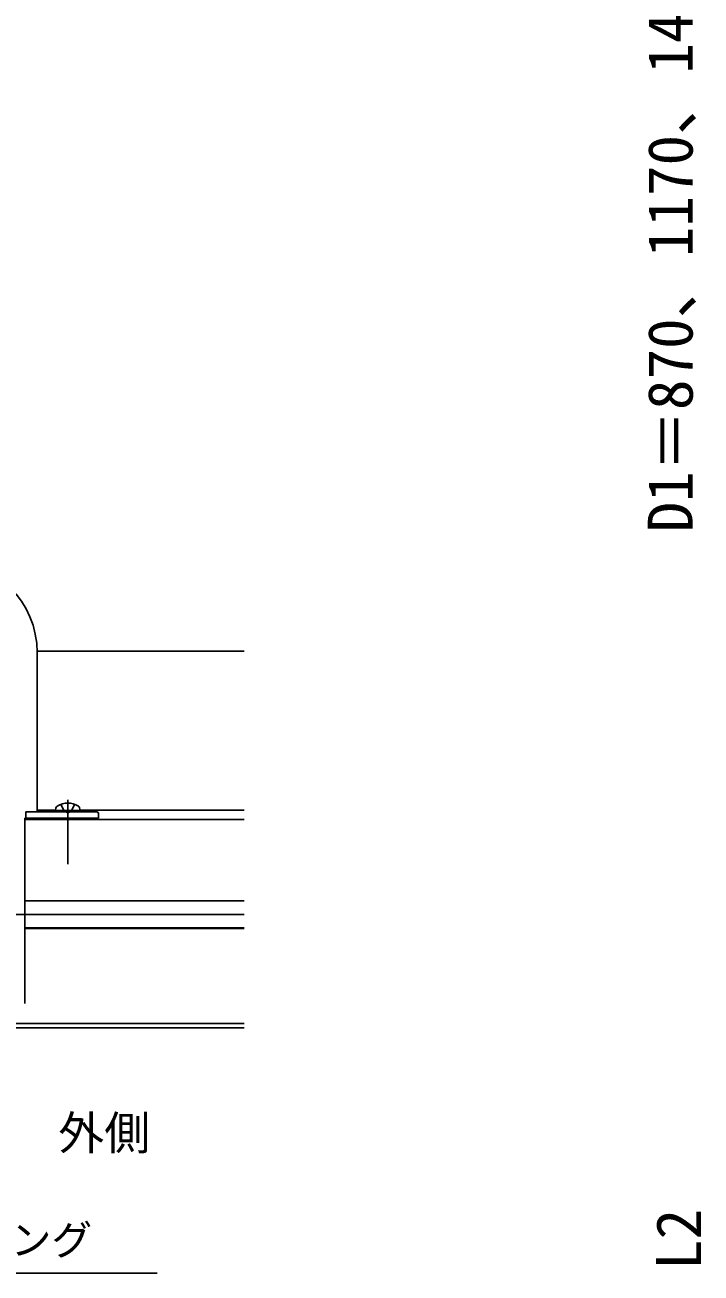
# Model space of a CAD drawing. Units: millimetres, scale not verified. Extents: x -875 to 875, y -1304 to 1297.
# Drawn here: x -459 to -238.4, y -4.7 to 402.7 of the extents above; entities that cross this region are included whole.
import ezdxf
from ezdxf.enums import TextEntityAlignment as Align

# ---------------------------------------------------------------- set-up
doc = ezdxf.new("R2010")
doc.units = ezdxf.units.MM
doc.header["$LTSCALE"] = 8
for name, color, linetype in [('0-2_USER1', 3, 'Continuous'), ('0-4_YKK_12', 2, 'Continuous'), ('0-5_YKK_13', 4, 'Continuous'), ('0-7_YKK_D', 6, 'Continuous')]:
    doc.layers.add(name, color=color, linetype=linetype)
doc.styles.add('ＭＳ ゴシック', font='')
doc.styles.get('ＭＳ ゴシック').set_extended_font_data('MS Gothic')

msp = doc.modelspace()

# ---------------------------------------------------------------- linework, layer by layer
at = {"layer": '0-4_YKK_12'}
for p, q in [((-387.5, 198.3), (-455.004, 198.3)), ((-458.976, 143.3), (-387.5, 143.3)), ((-448.978, 146.424), (-455, 146.424)), ((-387.5, 146.424), (-441.022, 146.424)), ((-387.5, 143.3), (-439.5, 143.3)), ((-458.976, 116.8), (-387.5, 116.8)), ((-762.5, 112.3), (-387.5, 112.3)), ((-458.976, 108), (-387.5, 108)), ((-458.976, 107.8), (-387.5, 107.8)), ((-537.5, 76.8), (-387.5, 76.8)), ((-537.5, 75.3), (-387.5, 75.3))]:
    msp.add_line(p, q, dxfattribs=at)
at = {"layer": '0-5_YKK_13'}
for p, q in [((-455, 197.8), (-455, 145.8)), ((-449, 146.3), (-448.859, 147.102)), ((-445, 149.7), (-445, 128.8)), ((-441, 146.3), (-441.141, 147.102)), ((-458.976, 143.8), (-458.731, 143.8)), ((-458.976, 143.8), (-458.976, 83.299)), ((-458.976, 143.8), (-435.5, 143.8)), ((-458.731, 145.3), (-458.731, 143.8)), ((-458.7, 145.8), (-435.5, 145.8)), ((-449, 146.3), (-441, 146.3)), ((-449, 146.3), (-448.912, 145.8)), ((-448.912, 145.8), (-441.088, 145.8)), ((-441, 146.3), (-441.088, 145.8))]:
    msp.add_line(p, q, dxfattribs=at)
for points in [[(-447.258, 148.295), (-446.145, 146.063), (-445, 145.454)], [(-442.742, 148.295), (-443.855, 146.063), (-445, 145.454)], [(-435, 145.3), (-435, 143.8), (-435.5, 143.8)]]:
    msp.add_lwpolyline(points, dxfattribs=at)
for centre, radius, start, end in [((-485, 197.8), 30, 0, 90), ((-447.972, 146.946), 0.9, 122.05588, 170), ((-445, 142.2), 6.5, 57.94412, 122.05588), ((-442.028, 146.946), 0.9, 10, 57.94412), ((-435.5, 145.3), 0.5, 0, 90)]:
    msp.add_arc(centre, radius, start, end, dxfattribs=at)
msp.add_ellipse((-458.7, 145.3), major_axis=(0, 0.5), ratio=0.061163, start_param=6.2831853, end_param=7.8539816, dxfattribs=at)
at = {"layer": '0-7_YKK_D'}
msp.add_lwpolyline([(-536.102, 86.416), (-534.648, 82.423), (-502.938, -4.7), (-415.851, -4.7)], dxfattribs=at)

# ---------------------------------------------------------------- texts
at = {"layer": '0-2_USER1', "style": 'ＭＳ ゴシック'}
msp.add_text('外側', height=11, dxfattribs=at).set_placement((-448.108, 32.243), align=Align.BOTTOM_LEFT)
at = {"layer": '0-7_YKK_D', "style": 'ＭＳ ゴシック'}
for s, p in [('D1＝870、1170、1470、1770', (-236.727, 237.027)), ('L2', (-234, -3.711))]:
    msp.add_text(s, height=14.66, rotation=90, dxfattribs=at).set_placement(p, align=Align.BOTTOM_LEFT)
msp.add_text('シーリング', height=9.751, dxfattribs=at).set_placement((-503.541, -1.698), align=Align.BOTTOM_LEFT)

doc.saveas('drawing.dxf')
